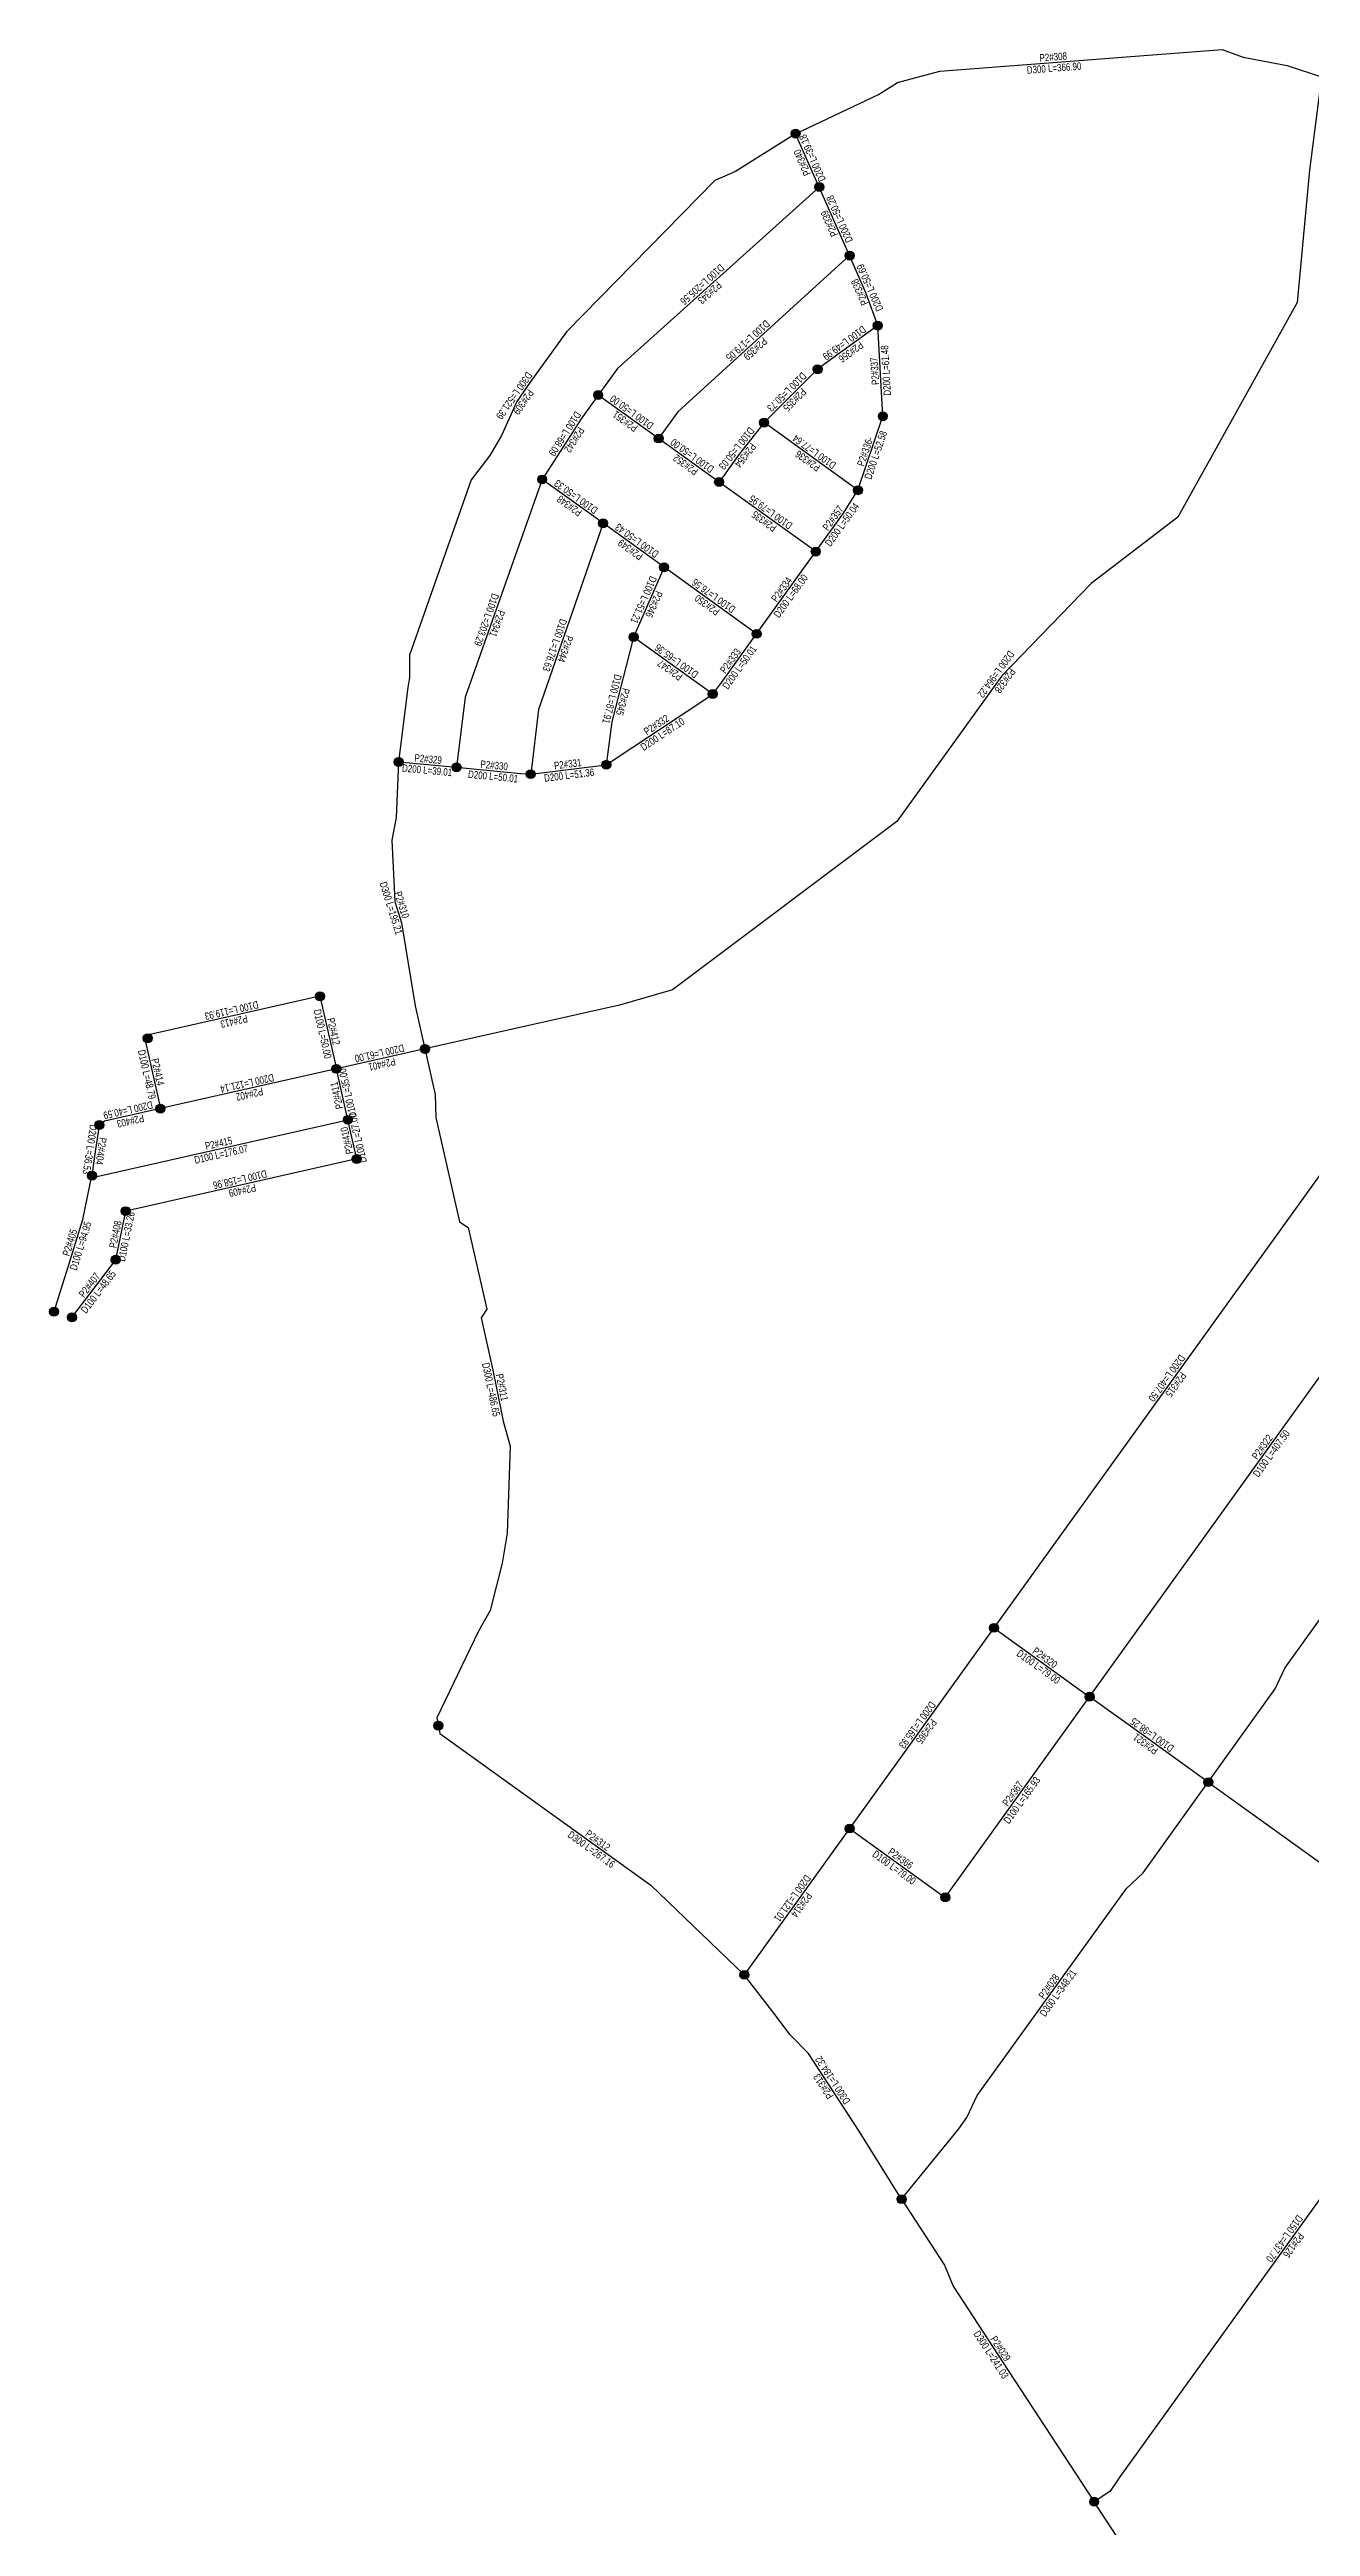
# Model space of a CAD drawing. Header units: metres. Extents: x 145472 to 149777, y 297313 to 301407.
# Drawn here: x 145472 to 146319, y 299355 to 301018 of the extents above; entities that cross this region are included whole.
import ezdxf
from ezdxf.enums import TextEntityAlignment as Align

# ---------------------------------------------------------------- set-up
doc = ezdxf.new("R2010")
doc.units = ezdxf.units.M
for name, color, linetype in [('EPANET2-JUNCTION', 7, 'Continuous'), ('EPANET2-PIPE', 3, 'Continuous'), ('EPANET2-PIPE_no', 7, 'Continuous')]:
    doc.layers.add(name, color=color, linetype=linetype)

# ---------------------------------------------------------------- blocks, each defined once
blk = doc.blocks.new('PIPE_BLOCK')
at = {"width": 0.8}
for tag, p in [('ID', (0, 3.75)), ('INFO', (0, -3.75))]:
    blk.add_attdef(tag, text='', height=5, dxfattribs=at).set_placement(p, align=Align.MIDDLE_CENTER)
blk = doc.blocks.new('JUNCTION_BLOCK')
h = blk.add_hatch(color=255)
edge = h.paths.add_edge_path()
edge.add_arc((0, 0), 3, 0, 360)
at = {"color": 5}
blk.add_circle((0, 0), 3, dxfattribs=at)
at = {"color": 5, "width": 0.7}
blk.add_attdef('ID', text='', height=3, dxfattribs=at).set_placement((0, 0), align=Align.MIDDLE_CENTER)

msp = doc.modelspace()

# ---------------------------------------------------------------- linework, layer by layer
at = {"layer": 'EPANET2-PIPE'}
for points in [[(145973.2, 300961.1), (146029, 300987.5), (146041.7, 300995.5), (146070.1, 301003.1), (146259.7, 301017.6), (146273.8, 301012.5), (146303.3, 301006.8), (146326.3, 300999.3)], [(146326.3, 300999.3), (146318.3, 300936.6), (146309.9, 300847.9), (146229.9, 300703.7), (146171.7, 300659.1), (146111.7, 300597.3), (146041.3, 300499.5), (145890.6, 300386.5), (145854.9, 300376.2), (145724.4, 300346.8)], [(145973.2, 300961.1), (145932.8, 300935.8), (145919.1, 300929.6), (145819.5, 300828.1), (145795.1, 300794.3), (145786.1, 300781.3), (145775.8, 300758.6), (145768, 300745.2), (145755.4, 300728.7), (145714, 300611.1), (145714, 300596.1), (145712.9, 300589.4), (145712.9, 300589.3), (145706.7, 300539.4)], [(145989.1, 300925.3), (145973.2, 300961.1)], [(145989.1, 300925.3), (145853.6, 300803.6), (145840.7, 300785.7)], [(146009.5, 300879.3), (145989.1, 300925.3)], [(146009.5, 300879.3), (145894.2, 300774.4), (145881.3, 300756.5)], [(146028.4, 300832.3), (146020.7, 300853.9), (146009.5, 300879.3)], [(146028.4, 300832.3), (145988, 300803)], [(146031.8, 300771.4), (146028.4, 300832.3)], [(145988, 300803), (145952.1, 300767.2)], [(145840.7, 300785.7), (145829.2, 300769.7), (145803.1, 300729)], [(145881.3, 300756.5), (145840.7, 300785.7)], [(145952.1, 300767.2), (145934.7, 300745.2), (145921.9, 300727.3)], [(146015.1, 300721.8), (145952.1, 300767.2)], [(146015.1, 300721.8), (146031.8, 300771.4)], [(145921.9, 300727.3), (145881.3, 300756.5)], [(145803.1, 300729), (145751.3, 300582.9), (145751.3, 300582.9), (145745.6, 300535.8)], [(145844, 300699.6), (145803.1, 300729)], [(145986.8, 300680.6), (145921.9, 300727.3)], [(145986.8, 300680.6), (146005.4, 300706.5), (146015.1, 300721.8)], [(145844, 300699.6), (145800.6, 300574.6), (145800.6, 300574.6), (145795.4, 300531.2)], [(145884.9, 300670.1), (145844, 300699.6)], [(145947.1, 300625.4), (145956.9, 300639), (145956.9, 300639), (145986.8, 300680.6)], [(145884.9, 300670.1), (145864.5, 300623.2)], [(145947.1, 300625.4), (145884.9, 300670.1)], [(145917.6, 300585), (145923.8, 300593), (145947.1, 300625.4)], [(145864.5, 300623.2), (145849.9, 300566.3), (145849.9, 300566.3), (145846.1, 300537.5)], [(145917.6, 300585), (145864.5, 300623.2)], [(145846.1, 300537.5), (145917.6, 300585)], [(145706.7, 300539.4), (145705.1, 300502.2), (145702.1, 300487), (145704.2, 300445.7), (145708.7, 300431.4), (145717.9, 300375.7), (145724.4, 300346.8)], [(145706.7, 300539.4), (145745.6, 300535.8)], [(145745.6, 300535.8), (145788.8, 300531.7), (145795.4, 300531.2)], [(145795.4, 300531.2), (145846.1, 300537.5)], [(145653.9, 300382.1), (145539.8, 300356.4), (145538.2, 300353.9)], [(145653.9, 300382.1), (145664.9, 300333.4)], [(145538.2, 300353.9), (145536.7, 300351.5), (145546.8, 300306.7)], [(145724.4, 300346.8), (145664.9, 300333.4)], [(145724.4, 300346.8), (145731.3, 300316.1), (145731.7, 300300.8), (145747.5, 300230.7), (145753.5, 300227), (145765.9, 300172.2), (145762.1, 300166.2), (145770, 300131.2), (145772.5, 300119), (145777, 300097), (145781.7, 300080.1), (145779.5, 300021.8), (145776.2, 300001.7), (145768.2, 299969.8), (145760.4, 299956), (145732.3, 299897.9), (145733.4, 299892.6)], [(145664.9, 300333.4), (145546.8, 300306.7)], [(145672.6, 300299.2), (145664.9, 300333.4)], [(145500.8, 300261.7), (145504, 300261.2), (145672.6, 300299.2)], [(145505.7, 300295.7), (145505.7, 300295.7), (145502.6, 300274.7), (145500.8, 300261.7)], [(145546.8, 300306.7), (145509.3, 300298.2), (145505.7, 300295.7)], [(145678.6, 300272.9), (145672.6, 300299.2)], [(146344.5, 300288.9), (146106.4, 299958.2)], [(145475.3, 300170.4), (145475.6, 300171.3), (145479.5, 300183.6), (145483.9, 300197.5), (145494.8, 300232.2), (145500.8, 300261.7)], [(145678.6, 300272.9), (145523.5, 300237.9)], [(146170.6, 299912), (146408.6, 300242.8)], [(145516.8, 300205.3), (145523.5, 300237.9)], [(145487.4, 300166.6), (145516.8, 300205.3)], [(146250.3, 299854.6), (146295.3, 299917.2), (146301.7, 299931.1), (146395.8, 300062), (146410, 300076.5), (146419, 300089), (146431.2, 300111.1), (146477.4, 300175.3), (146488.3, 300185.5)], [(146106.4, 299958.2), (146009.5, 299823.5)], [(146106.4, 299958.2), (146170.6, 299912)], [(146073.7, 299777.3), (146170.6, 299912)], [(146250.3, 299854.6), (146209.9, 299883.8), (146170.6, 299912)], [(145733.4, 299892.6), (145734.4, 299887.3), (145876.1, 299785.4), (145938.8, 299725.3)], [(146044.4, 299574.7), (146082.9, 299622), (146088.3, 299629.5), (146095.2, 299644.2), (146195.3, 299783.3), (146206.5, 299793.7), (146250.3, 299854.6)], [(146250.3, 299854.6), (146432.3, 299723.7)], [(146009.5, 299823.5), (145938.8, 299725.3)], [(146009.5, 299823.5), (146073.7, 299777.3)], [(146044.4, 299574.7), (146016, 299620.4), (145982, 299672.4), (145969.6, 299685.1), (145958, 299700.5), (145938.8, 299725.3)], [(146432.3, 299723.7), (146191, 299388.3), (146188.2, 299384.2), (146184.2, 299378.5), (146173.7, 299371.6)], [(146044.4, 299574.7), (146073.3, 299530.5), (146079, 299516.3), (146116, 299459.8), (146173.7, 299371.6)], [(146282.1, 299210.6), (146254.1, 299248.7), (146173.7, 299371.6)]]:
    msp.add_lwpolyline(points, dxfattribs=at)

# ---------------------------------------------------------------- block references
at = {"layer": 'EPANET2-JUNCTION'}
ref = msp.add_blockref('JUNCTION_BLOCK', (145973.2, 300961.1), dxfattribs=at)
ref.add_attrib('ID', 'B307', dxfattribs={"layer": '0', "color": 5, "height": 3, "width": 0.55}).set_placement((145973.2, 300961.1), align=Align.MIDDLE_CENTER)
ref = msp.add_blockref('JUNCTION_BLOCK', (145989.1, 300925.3), dxfattribs=at)
ref.add_attrib('ID', 'B329', dxfattribs={"layer": '0', "color": 5, "height": 3, "width": 0.55}).set_placement((145989.1, 300925.3), align=Align.MIDDLE_CENTER)
ref = msp.add_blockref('JUNCTION_BLOCK', (146009.5, 300879.3), dxfattribs=at)
ref.add_attrib('ID', 'B328', dxfattribs={"layer": '0', "color": 5, "height": 3, "width": 0.55}).set_placement((146009.5, 300879.3), align=Align.MIDDLE_CENTER)
ref = msp.add_blockref('JUNCTION_BLOCK', (146028.4, 300832.3), dxfattribs=at)
ref.add_attrib('ID', 'B327', dxfattribs={"layer": '0', "color": 5, "height": 3, "width": 0.55}).set_placement((146028.4, 300832.3), align=Align.MIDDLE_CENTER)
ref = msp.add_blockref('JUNCTION_BLOCK', (145988, 300803), dxfattribs=at)
ref.add_attrib('ID', 'B338', dxfattribs={"layer": '0', "color": 5, "height": 3, "width": 0.55}).set_placement((145988, 300803), align=Align.MIDDLE_CENTER)
ref = msp.add_blockref('JUNCTION_BLOCK', (145840.7, 300785.7), dxfattribs=at)
ref.add_attrib('ID', 'B336', dxfattribs={"layer": '0', "color": 5, "height": 3, "width": 0.55}).set_placement((145840.7, 300785.7), align=Align.MIDDLE_CENTER)
ref = msp.add_blockref('JUNCTION_BLOCK', (146031.8, 300771.4), dxfattribs=at)
ref.add_attrib('ID', 'B326', dxfattribs={"layer": '0', "color": 5, "height": 3, "width": 0.55}).set_placement((146031.8, 300771.4), align=Align.MIDDLE_CENTER)
ref = msp.add_blockref('JUNCTION_BLOCK', (145881.3, 300756.5), dxfattribs=at)
ref.add_attrib('ID', 'B335', dxfattribs={"layer": '0', "color": 5, "height": 3, "width": 0.55}).set_placement((145881.3, 300756.5), align=Align.MIDDLE_CENTER)
ref = msp.add_blockref('JUNCTION_BLOCK', (145952.1, 300767.2), dxfattribs=at)
ref.add_attrib('ID', 'B337', dxfattribs={"layer": '0', "color": 5, "height": 3, "width": 0.55}).set_placement((145952.1, 300767.2), align=Align.MIDDLE_CENTER)
ref = msp.add_blockref('JUNCTION_BLOCK', (145803.1, 300729), dxfattribs=at)
ref.add_attrib('ID', 'B333', dxfattribs={"layer": '0', "color": 5, "height": 3, "width": 0.55}).set_placement((145803.1, 300729), align=Align.MIDDLE_CENTER)
ref = msp.add_blockref('JUNCTION_BLOCK', (145921.9, 300727.3), dxfattribs=at)
ref.add_attrib('ID', 'B334', dxfattribs={"layer": '0', "color": 5, "height": 3, "width": 0.55}).set_placement((145921.9, 300727.3), align=Align.MIDDLE_CENTER)
ref = msp.add_blockref('JUNCTION_BLOCK', (146015.1, 300721.8), dxfattribs=at)
ref.add_attrib('ID', 'B325', dxfattribs={"layer": '0', "color": 5, "height": 3, "width": 0.55}).set_placement((146015.1, 300721.8), align=Align.MIDDLE_CENTER)
ref = msp.add_blockref('JUNCTION_BLOCK', (145844, 300699.6), dxfattribs=at)
ref.add_attrib('ID', 'B332', dxfattribs={"layer": '0', "color": 5, "height": 3, "width": 0.55}).set_placement((145844, 300699.6), align=Align.MIDDLE_CENTER)
ref = msp.add_blockref('JUNCTION_BLOCK', (145986.8, 300680.6), dxfattribs=at)
ref.add_attrib('ID', 'B324', dxfattribs={"layer": '0', "color": 5, "height": 3, "width": 0.55}).set_placement((145986.8, 300680.6), align=Align.MIDDLE_CENTER)
ref = msp.add_blockref('JUNCTION_BLOCK', (145884.9, 300670.1), dxfattribs=at)
ref.add_attrib('ID', 'B331', dxfattribs={"layer": '0', "color": 5, "height": 3, "width": 0.55}).set_placement((145884.9, 300670.1), align=Align.MIDDLE_CENTER)
ref = msp.add_blockref('JUNCTION_BLOCK', (145864.5, 300623.2), dxfattribs=at)
ref.add_attrib('ID', 'B330', dxfattribs={"layer": '0', "color": 5, "height": 3, "width": 0.55}).set_placement((145864.5, 300623.2), align=Align.MIDDLE_CENTER)
ref = msp.add_blockref('JUNCTION_BLOCK', (145947.1, 300625.4), dxfattribs=at)
ref.add_attrib('ID', 'B323', dxfattribs={"layer": '0', "color": 5, "height": 3, "width": 0.55}).set_placement((145947.1, 300625.4), align=Align.MIDDLE_CENTER)
ref = msp.add_blockref('JUNCTION_BLOCK', (145917.6, 300585), dxfattribs=at)
ref.add_attrib('ID', 'B322', dxfattribs={"layer": '0', "color": 5, "height": 3, "width": 0.55}).set_placement((145917.6, 300585), align=Align.MIDDLE_CENTER)
ref = msp.add_blockref('JUNCTION_BLOCK', (145706.7, 300539.4), dxfattribs=at)
ref.add_attrib('ID', 'B308', dxfattribs={"layer": '0', "color": 5, "height": 3, "width": 0.55}).set_placement((145706.7, 300539.4), align=Align.MIDDLE_CENTER)
ref = msp.add_blockref('JUNCTION_BLOCK', (145745.6, 300535.8), dxfattribs=at)
ref.add_attrib('ID', 'B319', dxfattribs={"layer": '0', "color": 5, "height": 3, "width": 0.55}).set_placement((145745.6, 300535.8), align=Align.MIDDLE_CENTER)
ref = msp.add_blockref('JUNCTION_BLOCK', (145795.4, 300531.2), dxfattribs=at)
ref.add_attrib('ID', 'B320', dxfattribs={"layer": '0', "color": 5, "height": 3, "width": 0.55}).set_placement((145795.4, 300531.2), align=Align.MIDDLE_CENTER)
ref = msp.add_blockref('JUNCTION_BLOCK', (145846.1, 300537.5), dxfattribs=at)
ref.add_attrib('ID', 'B321', dxfattribs={"layer": '0', "color": 5, "height": 3, "width": 0.55}).set_placement((145846.1, 300537.5), align=Align.MIDDLE_CENTER)
ref = msp.add_blockref('JUNCTION_BLOCK', (145653.9, 300382.1), dxfattribs=at)
ref.add_attrib('ID', 'B406', dxfattribs={"layer": '0', "color": 5, "height": 3, "width": 0.55}).set_placement((145653.9, 300382.1), align=Align.MIDDLE_CENTER)
ref = msp.add_blockref('JUNCTION_BLOCK', (145538.2, 300353.9), dxfattribs=at)
ref.add_attrib('ID', 'B407', dxfattribs={"layer": '0', "color": 5, "height": 3, "width": 0.55}).set_placement((145538.2, 300353.9), align=Align.MIDDLE_CENTER)
ref = msp.add_blockref('JUNCTION_BLOCK', (145724.4, 300346.8), dxfattribs=at)
ref.add_attrib('ID', 'B309', dxfattribs={"layer": '0', "color": 5, "height": 3, "width": 0.55}).set_placement((145724.4, 300346.8), align=Align.MIDDLE_CENTER)
ref = msp.add_blockref('JUNCTION_BLOCK', (145664.9, 300333.4), dxfattribs=at)
ref.add_attrib('ID', 'B401', dxfattribs={"layer": '0', "color": 5, "height": 3, "width": 0.55}).set_placement((145664.9, 300333.4), align=Align.MIDDLE_CENTER)
ref = msp.add_blockref('JUNCTION_BLOCK', (145546.8, 300306.7), dxfattribs=at)
ref.add_attrib('ID', 'B402', dxfattribs={"layer": '0', "color": 5, "height": 3, "width": 0.55}).set_placement((145546.8, 300306.7), align=Align.MIDDLE_CENTER)
ref = msp.add_blockref('JUNCTION_BLOCK', (145505.7, 300295.7), dxfattribs=at)
ref.add_attrib('ID', 'B403', dxfattribs={"layer": '0', "color": 5, "height": 3, "width": 0.55}).set_placement((145505.7, 300295.7), align=Align.MIDDLE_CENTER)
ref = msp.add_blockref('JUNCTION_BLOCK', (145672.6, 300299.2), dxfattribs=at)
ref.add_attrib('ID', 'B405', dxfattribs={"layer": '0', "color": 5, "height": 3, "width": 0.55}).set_placement((145672.6, 300299.2), align=Align.MIDDLE_CENTER)
ref = msp.add_blockref('JUNCTION_BLOCK', (145678.6, 300272.9), dxfattribs=at)
ref.add_attrib('ID', 'B408', dxfattribs={"layer": '0', "color": 5, "height": 3, "width": 0.55}).set_placement((145678.6, 300272.9), align=Align.MIDDLE_CENTER)
ref = msp.add_blockref('JUNCTION_BLOCK', (145500.8, 300261.7), dxfattribs=at)
ref.add_attrib('ID', 'B404', dxfattribs={"layer": '0', "color": 5, "height": 3, "width": 0.55}).set_placement((145500.8, 300261.7), align=Align.MIDDLE_CENTER)
ref = msp.add_blockref('JUNCTION_BLOCK', (145523.5, 300237.9), dxfattribs=at)
ref.add_attrib('ID', 'B409', dxfattribs={"layer": '0', "color": 5, "height": 3, "width": 0.55}).set_placement((145523.5, 300237.9), align=Align.MIDDLE_CENTER)
ref = msp.add_blockref('JUNCTION_BLOCK', (145516.8, 300205.3), dxfattribs=at)
ref.add_attrib('ID', 'B410', dxfattribs={"layer": '0', "color": 5, "height": 3, "width": 0.55}).set_placement((145516.8, 300205.3), align=Align.MIDDLE_CENTER)
ref = msp.add_blockref('JUNCTION_BLOCK', (145475.3, 300170.4), dxfattribs=at)
ref.add_attrib('ID', 'B412', dxfattribs={"layer": '0', "color": 5, "height": 3, "width": 0.55}).set_placement((145475.3, 300170.4), align=Align.MIDDLE_CENTER)
ref = msp.add_blockref('JUNCTION_BLOCK', (145487.4, 300166.6), dxfattribs=at)
ref.add_attrib('ID', 'B411', dxfattribs={"layer": '0', "color": 5, "height": 3, "width": 0.55}).set_placement((145487.4, 300166.6), align=Align.MIDDLE_CENTER)
ref = msp.add_blockref('JUNCTION_BLOCK', (146106.4, 299958.2), dxfattribs=at)
ref.add_attrib('ID', 'B312', dxfattribs={"layer": '0', "color": 5, "height": 3, "width": 0.55}).set_placement((146106.4, 299958.2), align=Align.MIDDLE_CENTER)
ref = msp.add_blockref('JUNCTION_BLOCK', (146170.6, 299912), dxfattribs=at)
ref.add_attrib('ID', 'B316', dxfattribs={"layer": '0', "color": 5, "height": 3, "width": 0.55}).set_placement((146170.6, 299912), align=Align.MIDDLE_CENTER)
ref = msp.add_blockref('JUNCTION_BLOCK', (145733.4, 299892.6), dxfattribs=at)
ref.add_attrib('ID', 'B310', dxfattribs={"layer": '0', "color": 5, "height": 3, "width": 0.55}).set_placement((145733.4, 299892.6), align=Align.MIDDLE_CENTER)
ref = msp.add_blockref('JUNCTION_BLOCK', (146250.3, 299854.6), dxfattribs=at)
ref.add_attrib('ID', 'B018', dxfattribs={"layer": '0', "color": 5, "height": 3, "width": 0.55}).set_placement((146250.3, 299854.6), align=Align.MIDDLE_CENTER)
ref = msp.add_blockref('JUNCTION_BLOCK', (146009.5, 299823.5), dxfattribs=at)
ref.add_attrib('ID', 'B343', dxfattribs={"layer": '0', "color": 5, "height": 3, "width": 0.55}).set_placement((146009.5, 299823.5), align=Align.MIDDLE_CENTER)
ref = msp.add_blockref('JUNCTION_BLOCK', (146073.7, 299777.3), dxfattribs=at)
ref.add_attrib('ID', 'B344', dxfattribs={"layer": '0', "color": 5, "height": 3, "width": 0.55}).set_placement((146073.7, 299777.3), align=Align.MIDDLE_CENTER)
ref = msp.add_blockref('JUNCTION_BLOCK', (145938.8, 299725.3), dxfattribs=at)
ref.add_attrib('ID', 'B311', dxfattribs={"layer": '0', "color": 5, "height": 3, "width": 0.55}).set_placement((145938.8, 299725.3), align=Align.MIDDLE_CENTER)
ref = msp.add_blockref('JUNCTION_BLOCK', (146044.4, 299574.7), dxfattribs=at)
ref.add_attrib('ID', 'B019', dxfattribs={"layer": '0', "color": 5, "height": 3, "width": 0.55}).set_placement((146044.4, 299574.7), align=Align.MIDDLE_CENTER)
ref = msp.add_blockref('JUNCTION_BLOCK', (146173.7, 299371.6), dxfattribs=at)
ref.add_attrib('ID', 'B020', dxfattribs={"layer": '0', "color": 5, "height": 3, "width": 0.55}).set_placement((146173.7, 299371.6), align=Align.MIDDLE_CENTER)
at = {"layer": 'EPANET2-PIPE_no'}
for p, rotation, values in [((146146.5, 301008.9), 4.36857625044721, {'ID': 'P2#308', 'INFO': 'D300 L=366.90'}), ((145981.1, 300943.2), 113.90209942045999, {'ID': 'P2#340', 'INFO': 'D200 L=39.18'}), ((145999.3, 300902.3), 113.90209942037092, {'ID': 'P2#339', 'INFO': 'D200 L=50.28'}), ((145913.1, 300857.1), 221.9318193109264, {'ID': 'P2#343', 'INFO': 'D100 L=205.56'}), ((146019.7, 300856.2), 113.90209942026269, {'ID': 'P2#338', 'INFO': 'D200 L=50.69'}), ((145943.7, 300819.4), 222.3118263654306, {'ID': 'P2#359', 'INFO': 'D100 L=179.05'}), ((146008.2, 300817.6), 216.05397121619848, {'ID': 'P2#356', 'INFO': 'D100 L=49.99'}), ((146030.1, 300801.9), 93.27062453717299, {'ID': 'P2#337', 'INFO': 'D200 L=61.48'}), ((145787.4, 300783.1), 235.1868093233855, {'ID': 'P2#309', 'INFO': 'D300 L=521.39'}), ((145970, 300785.1), 224.8909243687663, {'ID': 'P2#355', 'INFO': 'D100 L=50.73'}), ((145821.5, 300757.6), 237.36808171122118, {'ID': 'P2#342', 'INFO': 'D100 L=68.09'}), ((145861, 300771.1), 144.26146911417626, {'ID': 'P2#351', 'INFO': 'D100 L=50.00'}), ((145936.6, 300747.5), 231.80166085109482, {'ID': 'P2#354', 'INFO': 'D100 L=50.03'}), ((145983.6, 300744.5), 144.26146911432227, {'ID': 'P2#336', 'INFO': 'D100 L=77.64'}), ((146023.5, 300746.6), 71.33982985906167, {'ID': 'P2#336-', 'INFO': 'D200 L=52.58'}), ((145901.6, 300741.9), 144.26146911447074, {'ID': 'P2#352', 'INFO': 'D100 L=50.00'}), ((145823.6, 300714.3), 144.2614691143138, {'ID': 'P2#348', 'INFO': 'D100 L=50.33'}), ((145954.3, 300704), 144.26146911417703, {'ID': 'P2#335', 'INFO': 'D100 L=79.95'}), ((146001.4, 300700.9), 54.26146911368597, {'ID': 'P2#357', 'INFO': 'D200 L=50.04'}), ((145864.5, 300684.9), 144.26146911430973, {'ID': 'P2#349', 'INFO': 'D100 L=50.43'}), ((145874.7, 300646.7), 246.51236182536655, {'ID': 'P2#346', 'INFO': 'D100 L=51.21'}), ((145916, 300647.8), 144.2614691142887, {'ID': 'P2#350', 'INFO': 'D100 L=76.56'}), ((145966.9, 300653), 54.26146911374065, {'ID': 'P2#334', 'INFO': 'D200 L=68.00'}), ((145769.3, 300633.6), 250.47013965886995, {'ID': 'P2#341', 'INFO': 'D100 L=203.29'}), ((145815.1, 300616.5), 250.8637437064899, {'ID': 'P2#344', 'INFO': 'D100 L=176.63'}), ((145891.1, 300604.1), 144.26146911431277, {'ID': 'P2#347', 'INFO': 'D100 L=65.36'}), ((145932.5, 300605.1), 54.261469114296354, {'ID': 'P2#333', 'INFO': 'D200 L=50.01'}), ((146110.8, 300596.1), 234.26146911432357, {'ID': 'P2#328', 'INFO': 'D200 L=964.22'}), ((145853.6, 300580.7), 255.60601284239087, {'ID': 'P2#345', 'INFO': 'D100 L=87.91'}), ((145881.8, 300561.2), 33.635796449286595, {'ID': 'P2#332', 'INFO': 'D200 L=87.10'}), ((145726.2, 300537.6), 354.6208388076342, {'ID': 'P2#329', 'INFO': 'D200 L=39.01'}), ((145820.7, 300534.3), 7.013744708327001, {'ID': 'P2#331', 'INFO': 'D200 L=51.36'}), ((145770.5, 300533.4), 354.6208388077244, {'ID': 'P2#330', 'INFO': 'D200 L=50.01'}), ((145705.3, 300442.4), 287.31459331432137, {'ID': 'P2#310', 'INFO': 'D300 L=195.21'}), ((145595.4, 300368.9), 192.71598883015662, {'ID': 'P2#413', 'INFO': 'D100 L=119.93'}), ((145659.4, 300357.7), 282.71598883033016, {'ID': 'P2#412', 'INFO': 'D100 L=50.00'}), ((145541.4, 300330.5), 282.71598883040355, {'ID': 'P2#414', 'INFO': 'D100 L=48.79'}), ((145694.7, 300340.1), 192.71598883017842, {'ID': 'P2#401', 'INFO': 'D200 L=61.00'}), ((145605.8, 300320), 192.7159888301941, {'ID': 'P2#402', 'INFO': 'D200 L=121.14'}), ((145668.8, 300316.3), 102.71598883048108, {'ID': 'P2#411', 'INFO': 'D100 L=35.00'}), ((145525.9, 300302), 192.715988830187, {'ID': 'P2#403', 'INFO': 'D200 L=40.59'}), ((145503.2, 300278.7), 261.48234194158107, {'ID': 'P2#404', 'INFO': 'D200 L=36.53'}), ((145675.6, 300286.1), 102.7159888303289, {'ID': 'P2#410', 'INFO': 'D100 L=27.00'}), ((145586.7, 300279.8), 12.715988830167094, {'ID': 'P2#415', 'INFO': 'D100 L=176.07'}), ((145601, 300255.4), 192.71598883012885, {'ID': 'P2#409', 'INFO': 'D100 L=158.96'}), ((145489.6, 300215.7), 72.58078856737008, {'ID': 'P2#405', 'INFO': 'D100 L=94.95'}), ((145520.2, 300221.6), 78.38833250417741, {'ID': 'P2#408', 'INFO': 'D100 L=33.26'}), ((145502.1, 300186), 52.76115927711677, {'ID': 'P2#407', 'INFO': 'D100 L=48.65'}), ((145772.5, 300118.9), 281.68746162242513, {'ID': 'P2#311', 'INFO': 'D300 L=486.65'}), ((146225.5, 300123.6), 234.26146911296993, {'ID': 'P2#315', 'INFO': 'D200 L=407.50'}), ((146289.6, 300077.4), 54.26146911428411, {'ID': 'P2#322', 'INFO': 'D100 L=407.50'}), ((146138.5, 299935.1), 324.2614691124327, {'ID': 'P2#320', 'INFO': 'D100 L=79.00'}), ((146058, 299890.8), 234.26146911296925, {'ID': 'P2#365', 'INFO': 'D200 L=165.93'}), ((146210.4, 299883.3), 144.26146910994842, {'ID': 'P2#321', 'INFO': 'D100 L=98.25'}), ((146122.1, 299844.7), 54.26146911430501, {'ID': 'P2#367', 'INFO': 'D100 L=165.93'}), ((145838.3, 299812.5), 324.2614691017265, {'ID': 'P2#312', 'INFO': 'D300 L=267.16'}), ((146041.6, 299800.4), 324.2614691142436, {'ID': 'P2#366', 'INFO': 'D100 L=79.00'}), ((145974.2, 299774.4), 234.26146911299554, {'ID': 'P2#314', 'INFO': 'D200 L=121.01'}), ((146146.4, 299715.3), 54.26146911189246, {'ID': 'P2#028', 'INFO': 'D300 L=348.21'}), ((145995, 299652.5), 123.18662819760961, {'ID': 'P2#313', 'INFO': 'D300 L=184.32'}), ((146304.5, 299546), 234.2614693754553, {'ID': 'P2#126', 'INFO': 'D150 L=437.70'}), ((146107.7, 299472.4), 303.1866281974047, {'ID': 'P2#029', 'INFO': 'D300 L=241.03'})]:
    msp.add_blockref('PIPE_BLOCK', p, dxfattribs=dict(at, rotation=rotation)).add_auto_attribs(values)

doc.saveas('drawing.dxf')
